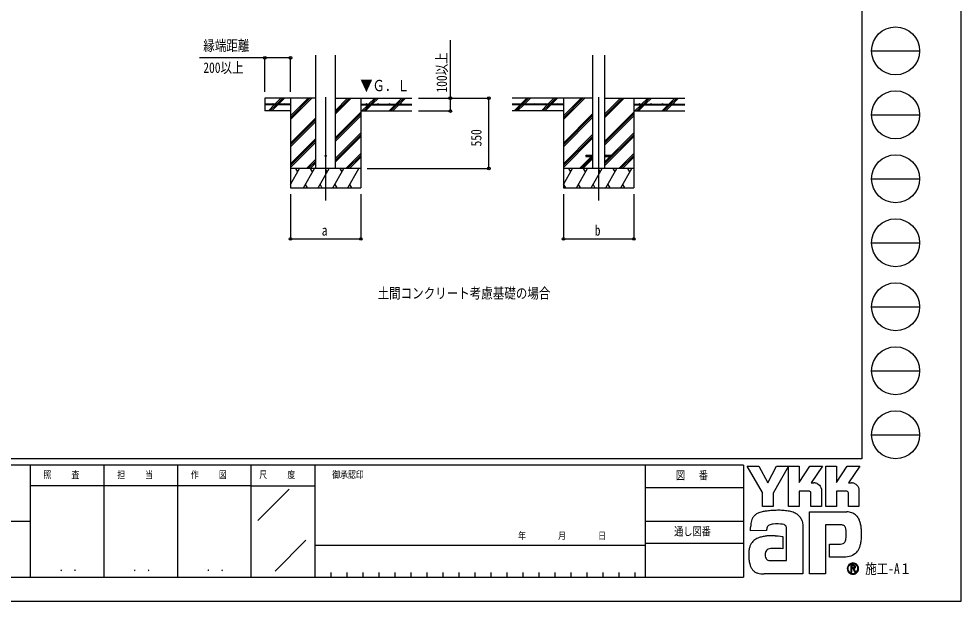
# Model space of a CAD drawing. Units: millimetres, scale not verified. Extents: x -10512 to 10512, y -7425 to 7425.
# Drawn here: x 3149 to 10512, y -7425 to -2875 of the extents above; entities that cross this region are included whole.
import ezdxf
from ezdxf.enums import TextEntityAlignment as Align

# ---------------------------------------------------------------- set-up
doc = ezdxf.new("R2010")
doc.units = ezdxf.units.MM
doc.header["$LTSCALE"] = 40
for name, color, linetype in [('0-2_USER1', 3, 'Continuous'), ('0-4_YKK_12', 2, 'Continuous'), ('0-5_YKK_13', 4, 'Continuous'), ('0-6_YKK_A1', 4, 'Continuous'), ('0-7_YKK_D', 6, 'Continuous'), ('0-8_YKK_ZWAK', 7, 'Continuous')]:
    doc.layers.add(name, color=color, linetype=linetype)
doc.styles.add('ＭＳ ゴシック', font='')
doc.styles.get('ＭＳ ゴシック').set_extended_font_data('MS Gothic')

msp = doc.modelspace()

# ---------------------------------------------------------------- linework, layer by layer
at = {"layer": '0-4_YKK_12'}
for p, q in [((5545.98, -3485.82), (5545.98, -4295.02)), ((7679.2, -3485.82), (7679.2, -4295.02))]:
    msp.add_line(p, q, dxfattribs=at)
at = {"layer": '0-5_YKK_13'}
for p, q in [((7579.2, -3940.52), (7579.2, -3949.52)), ((7579.2, -3940.52), (7632.7, -3940.52)), ((7579.2, -3949.52), (7632.7, -3949.52)), ((7725.7, -3940.52), (7779.2, -3940.52)), ((7725.7, -3949.52), (7779.2, -3949.52)), ((7779.2, -3940.52), (7779.2, -3949.52))]:
    msp.add_line(p, q, dxfattribs=at)
msp.add_circle((5545.98, -3945.02), 5, dxfattribs=at)
at = {"layer": '0-6_YKK_A1'}
for p, q in [((5468.98, -4045.02), (5468.98, -3159.67)), ((5622.98, -4045.02), (5622.98, -3159.67)), ((7632.7, -3158.67), (7632.7, -4045.02)), ((7725.7, -3158.67), (7725.7, -4045.02)), ((5149.94, -3542.52), (5197.44, -3495.02)), ((5164.09, -3542.52), (5211.59, -3495.02)), ((5178.23, -3542.52), (5225.73, -3495.02)), ((5270.98, -3495.02), (5270.98, -4195.02)), ((5270.98, -3661.91), (5437.86, -3495.02)), ((5270.98, -3647.76), (5423.72, -3495.02)), ((5270.98, -3633.62), (5409.58, -3495.02)), ((5622.98, -3618.27), (5746.23, -3495.02)), ((5622.98, -3604.13), (5732.09, -3495.02)), ((5622.98, -3589.99), (5717.94, -3495.02)), ((5622.98, -3495.02), (6220.98, -3495.02)), ((5820.98, -3495.02), (5820.98, -4195.02)), ((5882.58, -3542.52), (5930.08, -3495.02)), ((5896.72, -3542.52), (5944.22, -3495.02)), ((5910.86, -3542.52), (5958.36, -3495.02)), ((6094.71, -3542.52), (6142.21, -3495.02)), ((6108.85, -3542.52), (6156.35, -3495.02)), ((6122.99, -3542.52), (6170.49, -3495.02)), ((7632.7, -3495.02), (7004.2, -3495.02)), ((7071.04, -3542.52), (7118.54, -3495.02)), ((7090.04, -3537.67), (7132.68, -3495.02)), ((7099.32, -3542.52), (7146.82, -3495.02)), ((7283.17, -3542.52), (7330.67, -3495.02)), ((7297.31, -3542.52), (7344.81, -3495.02)), ((7311.45, -3542.52), (7358.95, -3495.02)), ((7404.2, -3495.02), (7404.2, -4195.02)), ((7404.2, -3661.91), (7571.09, -3495.02)), ((7404.2, -3647.76), (7556.94, -3495.02)), ((7404.2, -3633.62), (7542.8, -3495.02)), ((7725.7, -3648.77), (7879.45, -3495.02)), ((7725.7, -3634.63), (7865.31, -3495.02)), ((7725.7, -3620.49), (7851.17, -3495.02)), ((7725.7, -3495.02), (8354.2, -3495.02)), ((7954.2, -3495.02), (7954.2, -4195.02)), ((8015.8, -3542.52), (8063.3, -3495.02)), ((8029.94, -3542.52), (8077.44, -3495.02)), ((8044.09, -3542.52), (8091.59, -3495.02)), ((8227.93, -3542.52), (8275.43, -3495.02)), ((8242.08, -3542.52), (8289.58, -3495.02)), ((8256.22, -3542.52), (8303.72, -3495.02)), ((5270.98, -3542.52), (5070.98, -3542.52)), ((5270.98, -3547.52), (5070.98, -3547.52)), ((5270.98, -3595.02), (5070.98, -3595.02)), ((5098.85, -3593.62), (5144.94, -3547.52)), ((5111.59, -3595.02), (5159.09, -3547.52)), ((5125.73, -3595.02), (5173.23, -3547.52)), ((5270.98, -3542.52), (5270.98, -3547.52)), ((5622.98, -3802.12), (5820.98, -3604.12)), ((5820.98, -3542.52), (6220.98, -3542.52)), ((5820.98, -3542.52), (5820.98, -3547.52)), ((5820.98, -3547.52), (6220.98, -3547.52)), ((5820.98, -3595.02), (6220.98, -3595.02)), ((5830.08, -3595.02), (5877.58, -3547.52)), ((5844.22, -3595.02), (5891.72, -3547.52)), ((5858.36, -3595.02), (5905.86, -3547.52)), ((6042.21, -3595.02), (6089.71, -3547.52)), ((6056.35, -3595.02), (6103.85, -3547.52)), ((6070.49, -3595.02), (6117.99, -3547.52)), ((7404.2, -3542.52), (7004.2, -3542.52)), ((7404.2, -3547.52), (7004.2, -3547.52)), ((7404.2, -3595.02), (7004.2, -3595.02)), ((7018.54, -3595.02), (7066.04, -3547.52)), ((7032.68, -3595.02), (7080.18, -3547.52)), ((7046.82, -3595.02), (7094.32, -3547.52)), ((7085.18, -3542.52), (7086.85, -3540.86)), ((7232.07, -3593.62), (7278.17, -3547.52)), ((7244.81, -3595.02), (7292.31, -3547.52)), ((7258.95, -3595.02), (7306.45, -3547.52)), ((7404.2, -3542.52), (7404.2, -3547.52)), ((7725.7, -3832.62), (7954.2, -3604.12)), ((7954.2, -3542.52), (8354.2, -3542.52)), ((7954.2, -3542.52), (7954.2, -3547.52)), ((7954.2, -3547.52), (8354.2, -3547.52)), ((7954.2, -3595.02), (8354.2, -3595.02)), ((7963.3, -3595.02), (8010.8, -3547.52)), ((7977.44, -3595.02), (8024.94, -3547.52)), ((7991.59, -3595.02), (8039.09, -3547.52)), ((8175.43, -3595.02), (8222.93, -3547.52)), ((8189.58, -3595.02), (8237.08, -3547.52)), ((8203.72, -3595.02), (8251.22, -3547.52)), ((5270.98, -3845.75), (5468.98, -3647.75)), ((5270.98, -3859.89), (5468.98, -3661.9)), ((5270.98, -3874.04), (5468.98, -3676.04)), ((5622.98, -3816.26), (5820.98, -3618.26)), ((5622.98, -3830.4), (5820.98, -3632.41)), ((7404.2, -3845.75), (7632.7, -3617.25)), ((7404.2, -3859.89), (7632.7, -3631.4)), ((7404.2, -3874.04), (7632.7, -3645.54)), ((7725.7, -3846.76), (7954.2, -3618.26)), ((7725.7, -3860.9), (7954.2, -3632.41)), ((5270.98, -4007.88), (5468.98, -3809.88)), ((5270.98, -4022.03), (5468.98, -3824.03)), ((5622.98, -3964.25), (5820.98, -3766.25)), ((5622.98, -3978.39), (5820.98, -3780.39)), ((5622.98, -3992.53), (5820.98, -3794.54)), ((7404.2, -4007.88), (7632.7, -3779.38)), ((7404.2, -4022.03), (7632.7, -3793.53)), ((7404.2, -4036.17), (7632.7, -3807.67)), ((7725.7, -4008.89), (7954.2, -3780.39)), ((7725.7, -4023.03), (7954.2, -3794.54)), ((7779.2, -3941.25), (7954.2, -3766.25)), ((5270.98, -4036.17), (5468.98, -3838.17)), ((5395.97, -4045.02), (5468.98, -3972.02)), ((5704.34, -4045.02), (5820.98, -3928.38)), ((5718.48, -4045.02), (5820.98, -3942.53)), ((5732.62, -4045.02), (5820.98, -3956.67)), ((7529.19, -4045.02), (7624.7, -3949.52)), ((7543.34, -4045.02), (7632.7, -3955.66)), ((7557.48, -4045.02), (7632.7, -3969.8)), ((7725.7, -3994.75), (7770.93, -3949.52)), ((7837.56, -4045.02), (7954.2, -3928.38)), ((7851.7, -4045.02), (7954.2, -3942.53)), ((7865.85, -4045.02), (7954.2, -3956.67)), ((5820.98, -4045.02), (5270.98, -4045.02)), ((5270.98, -4170.47), (5343.41, -4045.02)), ((5328.41, -4071.01), (5313.41, -4045.02)), ((5372.28, -4195.02), (5458.88, -4045.02)), ((5410.11, -4045.02), (5468.98, -3986.16)), ((5424.26, -4045.02), (5468.98, -4000.3)), ((5443.88, -4071.01), (5428.88, -4045.02)), ((5487.75, -4195.02), (5574.35, -4045.02)), ((5559.35, -4071.01), (5544.35, -4045.02)), ((5603.22, -4195.02), (5689.82, -4045.02)), ((5674.82, -4071.01), (5659.82, -4045.02)), ((5718.69, -4195.02), (5805.29, -4045.02)), ((5775.29, -4045.02), (5775.29, -4045.02)), ((7954.2, -4045.02), (7404.2, -4045.02)), ((7404.2, -4170.47), (7476.63, -4045.02)), ((7461.63, -4071.01), (7446.63, -4045.02)), ((7505.5, -4195.02), (7592.1, -4045.02)), ((7577.1, -4071.01), (7562.1, -4045.02)), ((7620.97, -4195.02), (7707.57, -4045.02)), ((7692.57, -4071.01), (7677.57, -4045.02)), ((7736.44, -4195.02), (7823.04, -4045.02)), ((7808.04, -4071.01), (7793.04, -4045.02)), ((7851.91, -4195.02), (7938.51, -4045.02)), ((7923.51, -4071.01), (7908.51, -4045.02)), ((5270.98, -4195.02), (5820.98, -4195.02)), ((5387.27, -4169.04), (5402.27, -4195.02)), ((5502.74, -4169.05), (5517.74, -4195.02)), ((5618.22, -4169.04), (5633.21, -4195.02)), ((5733.68, -4169.05), (5748.68, -4195.02)), ((7404.2, -4195.02), (7954.2, -4195.02)), ((7405.03, -4169.04), (7420.03, -4195.02)), ((7520.5, -4169.04), (7535.5, -4195.02)), ((7635.97, -4169.05), (7650.97, -4195.02)), ((7751.44, -4169.04), (7766.44, -4195.02)), ((7866.91, -4169.05), (7881.91, -4195.02))]:
    msp.add_line(p, q, dxfattribs=at)
msp.add_lwpolyline([(5468.98, -3495.02), (5070.98, -3495.02), (5070.98, -3595.02)], dxfattribs=at)
for centre in [(5135.98, -3540.02), (5225.98, -3540.02), (5865.98, -3540.02), (5955.98, -3540.02), (6045.98, -3540.02), (6135.98, -3540.02), (7089.2, -3540.02), (7179.2, -3540.02), (7269.2, -3540.02), (7359.2, -3540.02), (7999.2, -3540.02), (8089.2, -3540.02), (8179.2, -3540.02), (8269.2, -3540.02)]:
    msp.add_circle(centre, 2.5, dxfattribs=at)
at = {"layer": '0-7_YKK_D'}
for p, q in [((5070.98, -3445.02), (5070.98, -3178.77)), ((5270.98, -3445.02), (5270.98, -3178.77)), ((6270.98, -3495.02), (6821.98, -3495.02)), ((6270.98, -3495.02), (6521.98, -3495.02)), ((6820.98, -4045.02), (6820.98, -3495.02)), ((6270.98, -3595.02), (6521.98, -3595.02)), ((5870.98, -4045.02), (6821.98, -4045.02)), ((5270.98, -4245.02), (5270.98, -4596.02)), ((5820.98, -4245.02), (5820.98, -4596.02)), ((7404.2, -4245.02), (7404.2, -4596.02)), ((7954.2, -4245.02), (7954.2, -4596.02)), ((5270.98, -4595.02), (5820.98, -4595.02)), ((7404.2, -4595.02), (7954.2, -4595.02))]:
    msp.add_line(p, q, dxfattribs=at)
for points in [[(6520.98, -3595.02), (6520.98, -3495.02), (6520.98, -3041.72)], [(5270.98, -3179.77), (5070.98, -3179.77), (4560.48, -3179.77)]]:
    msp.add_lwpolyline(points, dxfattribs=at)
for centre in [(5070.98, -3179.77), (5270.98, -3179.77), (6520.98, -3495.02), (6820.98, -3495.02), (6520.98, -3595.02), (6820.98, -4045.02), (5270.98, -4595.02), (5820.98, -4595.02), (7404.2, -4595.02), (7954.2, -4595.02)]:
    msp.add_circle(centre, 10.62, dxfattribs=at)
at = {"layer": '0-8_YKK_ZWAK'}
for p, q in [((9737.55, 6937.5), (9737.55, -6312.5)), ((9812.55, -3125), (10187.55, -3125)), ((9812.55, -3625), (10187.55, -3625)), ((9812.55, -4125), (10187.55, -4125)), ((9812.55, -4625), (10187.55, -4625)), ((9812.55, -5125), (10187.55, -5125)), ((9812.55, -5625), (10187.55, -5625)), ((9812.55, -6125), (10187.55, -6125)), ((9737.55, -6312.5), (-9762.45, -6312.5)), ((3237.55, -6362.5), (-12.45, -6362.5)), ((3812.55, -6362.5), (3812.55, -7237.5)), ((4387.55, -6362.5), (4387.55, -7237.5)), ((4962.55, -6362.5), (4962.55, -7237.5)), ((5462.55, -6362.5), (4962.55, -6362.5)), ((8043.8, -6362.5), (5462.55, -6362.5)), ((5462.55, -6362.5), (5462.55, -7237.5)), ((8043.8, -6362.5), (8043.8, -7237.5)), ((8812.55, -6362.5), (8043.8, -6362.5)), ((8812.55, -6362.5), (8812.55, -7237.5)), ((4962.55, -6525), (3237.55, -6525)), ((4962.55, -6525), (5462.55, -6525)), ((5017.76, -6795.73), (5262.59, -6550.9)), ((8043.8, -6537.5), (8812.55, -6537.5)), ((-12.45, -6800), (3237.55, -6800)), ((8043.8, -6800), (8812.55, -6800)), ((5151.68, -7189.97), (5392.23, -6949.42)), ((5462.55, -6987.5), (8043.8, -6987.5)), ((8812.55, -6975), (8043.8, -6975)), ((5587.55, -7200), (5587.55, -7237.5)), ((5712.55, -7200), (5712.55, -7237.5)), ((5837.55, -7200), (5837.55, -7237.5)), ((5962.55, -7200), (5962.55, -7237.5)), ((6087.55, -7200), (6087.55, -7237.5)), ((6212.55, -7200), (6212.55, -7237.5)), ((6337.55, -7200), (6337.55, -7237.5)), ((6462.55, -7200), (6462.55, -7237.5)), ((6587.55, -7200), (6587.55, -7237.5)), ((6712.55, -7200), (6712.55, -7237.5)), ((6837.55, -7200), (6837.55, -7237.5)), ((6962.55, -7200), (6962.55, -7237.5)), ((7087.55, -7200), (7087.55, -7237.5)), ((7212.55, -7200), (7212.55, -7237.5)), ((7337.55, -7200), (7337.55, -7237.5)), ((7462.55, -7200), (7462.55, -7237.5)), ((7587.55, -7200), (7587.55, -7237.5)), ((7712.55, -7200), (7712.55, -7237.5)), ((7837.55, -7200), (7837.55, -7237.5)), ((7962.55, -7200), (7962.55, -7237.5)), ((9666.68, -7209.95), (9666.68, -7209.95)), ((-12.45, -7237.5), (3237.55, -7237.5)), ((3237.55, -7237.5), (4962.55, -7237.5)), ((4962.55, -7237.5), (5462.55, -7237.5)), ((5462.55, -7237.5), (8043.8, -7237.5)), ((8043.8, -7237.5), (8812.55, -7237.5))]:
    msp.add_line(p, q, dxfattribs=at)
for points in [[(-10512.5, -7425), (10512.5, -7425), (10512.5, 7425), (-10512.5, 7425)], [(8840.05, -6370), (8932.08, -6370), (9001.18, -6500.25), (9070.1, -6370), (9162.19, -6370), (9044.18, -6579.98), (9044.18, -6685.33), (8960.24, -6685.33), (8960.24, -6577.14)]]:
    msp.add_lwpolyline(points, close=True, dxfattribs=at)
for points in [[(4962.55, -6362.5), (3237.55, -6362.5), (3237.55, -7237.5)], [(9326.37, -6566.52), (9246.92, -6566.52), (9246.92, -6685.24), (9162.29, -6685.24), (9162.29, -6370), (9246.92, -6370), (9246.92, -6498.96), (9330.17, -6370), (9429.6, -6370), (9340.4, -6500.53), (9343.56, -6500.53), (9347.05, -6500.53), (9350.63, -6500.53), (9354.08, -6500.53), (9357.16, -6500.53), (9359.65, -6500.53), (9361.31, -6500.53), (9361.92, -6500.53)], [(9618.78, -6566.52), (9539.42, -6566.52), (9539.42, -6685.33), (9454.74, -6685.33), (9454.74, -6370), (9539.42, -6370), (9539.42, -6498.96), (9622.58, -6370), (9722.01, -6370), (9632.81, -6500.53), (9636, -6500.53), (9639.51, -6500.53), (9643.09, -6500.53), (9646.53, -6500.53), (9649.6, -6500.53), (9652.08, -6500.53), (9653.73, -6500.53), (9654.33, -6500.53)], [(9386.26, -6505.53), (9396.37, -6511.31), (9404.93, -6518.83), (9411.81, -6527.8), (9416.89, -6537.87), (9420.03, -6548.74), (9421.1, -6560.09), (9421.1, -6685.55), (9338.53, -6685.55), (9338.53, -6578.52)], [(9678.7, -6505.53), (9688.84, -6511.31), (9697.44, -6518.83), (9704.35, -6527.8), (9709.46, -6537.87), (9712.62, -6548.74), (9713.7, -6560.09), (9713.7, -6685.33), (9630.93, -6685.33), (9630.93, -6578.52)], [(9572.17, -6828.77), (9452.98, -6828.77), (9452.98, -7212.5), (9328.08, -7212.5), (9328.08, -6726.98), (9618.38, -6726.98)], [(9696.78, -6761.28), (9704.93, -6771.56), (9711.03, -6781.52), (9715.29, -6790.54)], [(9011.99, -6830.78), (9006.18, -6834.05), (9001.65, -6838.04), (8998.22, -6842.71), (8995.73, -6847.99), (8994.01, -6853.83), (8992.9, -6860.17), (8992.23, -6866.97), (8991.82, -6874.17), (8866.86, -6874.47), (8867.23, -6857.38), (8867.92, -6838.18)], [(9269.27, -6797.91), (9272.82, -6812.25), (9274.83, -6827.61), (9275.46, -6843.97), (9275.46, -7212.5), (8973.88, -7212.5)], [(9059.87, -6913.82), (9083.52, -6915.38), (9102.11, -6917.46), (9114.28, -6919.42), (9118.63, -6920.58), (9118.63, -7016.18), (9104.81, -7014.72), (9089.64, -7013.9), (9074.12, -7013.58), (9059.22, -7013.63), (9045.92, -7013.91), (9035.21, -7014.27), (9028.06, -7014.59), (9025.46, -7014.73), (9014.66, -7016.71), (9005.34, -7019.8), (8997.51, -7024.03), (8991.17, -7029.42), (8986.32, -7035.99), (8982.96, -7043.76), (8981.09, -7052.75), (8980.71, -7062.98), (8981.91, -7074.22), (8984.29, -7083.52), (8987.73, -7091.04), (8992.07, -7096.97), (8997.15, -7101.49), (9002.83, -7104.76), (9008.97, -7106.98), (9015.4, -7108.31), (9148.16, -7108.31), (9148.16, -6862.68), (9148.19, -6857.81), (9147.94, -6853.05), (9147.32, -6848.47), (9146.25, -6844.12), (9144.66, -6840.06), (9142.46, -6836.37), (9139.59, -6833.1), (9135.97, -6830.31)], [(9135.97, -6830.31), (9128.18, -6827.25), (9115.73, -6824.67), (9099.85, -6822.75), (9081.77, -6821.74), (9062.71, -6821.82), (9043.91, -6823.21)], [(9614.57, -6902.49), (9614.41, -6886.58), (9613.65, -6872.24), (9611.86, -6859.66), (9608.59, -6848.98)], [(9686.41, -7052.43), (9674.87, -7061.39), (9662.86, -7068.44), (9650.46, -7073.7), (9637.75, -7077.3), (9624.84, -7079.36), (9611.8, -7080.02), (9483.4, -7080.02), (9483.4, -6979.16), (9555.8, -6979.16), (9569.15, -6978.97), (9580.89, -6977.83), (9590.97, -6974.88)], [(9686.52, -7156.49), (9686.45, -7155.03), (9686.27, -7153.62), (9685.97, -7152.26), (9685.55, -7150.97), (9685.01, -7149.75), (9684.35, -7148.59), (9683.58, -7147.52), (9682.7, -7146.53), (9681.54, -7145.51), (9680.26, -7144.62), (9678.85, -7143.86), (9677.33, -7143.23), (9675.7, -7142.74), (9673.96, -7142.39), (9672.12, -7142.18), (9670.19, -7142.11), (9651.25, -7142.11), (9651.25, -7197.85), (9656.97, -7197.85), (9656.97, -7147.79), (9670.19, -7147.79), (9671.56, -7147.84), (9672.84, -7147.97), (9674.04, -7148.19), (9675.16, -7148.5), (9676.18, -7148.89), (9677.11, -7149.36), (9677.94, -7149.92), (9678.66, -7150.56)], [(9680.9, -7156.49), (9680.55, -7159.17), (9679.59, -7161.28), (9678.15, -7162.89), (9676.37, -7164.06), (9674.36, -7164.86), (9672.26, -7165.35), (9670.21, -7165.6), (9668.32, -7165.67), (9663.36, -7165.67), (9665.86, -7169.92), (9682.23, -7198.04), (9688.78, -7198.04), (9673, -7170.98), (9674.48, -7170.68), (9675.89, -7170.31), (9677.23, -7169.86), (9678.49, -7169.33), (9679.67, -7168.72), (9680.77, -7168.04), (9681.78, -7167.28), (9682.7, -7166.44)]]:
    msp.add_lwpolyline(points, dxfattribs=at)
for centre in [(10000.05, -3125), (10000.05, -3625), (10000.05, -4125), (10000.05, -4625), (10000.05, -5125), (10000.05, -5625), (10000.05, -6125)]:
    msp.add_circle(centre, 187.5, dxfattribs=at)
for centre, radius, start, end in [((9362.04, -6562.97), 62.44, 78.26798, 90.11215), ((9362.93, -6558.43), 57.81, 66.19963, 78.22058), ((9654.45, -6563.08), 62.55, 78.27851, 90.10826), ((9655.31, -6558.7), 58.09, 66.2483, 78.23226), ((9326.81, -6578.23), 11.72, 358.57817, 92.1683), ((9619.27, -6578.18), 11.67, 358.29941, 92.43455), ((8962.34, -6819.6), 90.18, 138.03852, 152.12015), ((8962.33, -6820.02), 90.45, 122.60463, 137.83438), ((8974.29, -6839.36), 113.2, 108.37421, 122.42809), ((8993.23, -6906.73), 183.13, 100.93159, 107.35499), ((9055.13, -7207.04), 489.75, 97.86054, 101.37938), ((9084.19, -7408.95), 693.73, 94.90201, 97.9576), ((9086.17, -7425.11), 710, 91.6169, 94.94971), ((9083.42, -7310.15), 595.01, 87.51794, 91.66439), ((9091.15, -7144.44), 429.12, 81.92631, 87.59083), ((9113.97, -6988.08), 271.1, 73.67137, 82.05943), ((9147.82, -6874.79), 152.88, 60.60528, 73.9085), ((9161.67, -6847.16), 122.01, 52.17347, 59.90542), ((9174.06, -6831.12), 101.74, 43.55042, 52.14561), ((9180.89, -6824.52), 92.24, 34.48659, 43.50182), ((9180.94, -6824.38), 92.12, 25.58915, 34.43128), ((9613.64, -6860.53), 133.64, 78.73198, 87.96551), ((9617.56, -6840.49), 113.22, 69.03034, 78.69541), ((9621.21, -6830.75), 102.82, 59.39484, 68.9885), ((9622.9, -6827.78), 99.4, 50.3012, 59.3616), ((9622.28, -6828.48), 100.33, 42.05209, 50.28551), ((9094.51, -6851.15), 226.96, 171.55622, 176.72493), ((9017.6, -6839.67), 149.2, 163.48385, 171.57982), ((8979.01, -6828.22), 108.95, 152.2125, 163.4865), ((9044.98, -6909.07), 84.96, 102.4979, 112.84632), ((9061.41, -6979.98), 157.75, 96.37207, 102.75341), ((9172.74, -6828.22), 101.17, 17.43089, 25.54591), ((9572.85, -6890.03), 61.26, 77.94572, 90.63794), ((9578.18, -6865.04), 35.72, 60.20991, 77.92418), ((9581.63, -6858.55), 28.37, 39.8078, 59.75378), ((9576.78, -6862.26), 34.47, 22.65544, 39.38165), ((9572.73, -6857.03), 157.3, 14.76267, 25.00486), ((9476.25, -6883.32), 257.3, 7.9139, 14.95041), ((9379.89, -6897.34), 354.67, 2.54376, 8.01251), ((9017.56, -7179.03), 264.11, 99.87193, 106.59825), ((9031.61, -7258.18), 344.49, 94.78469, 99.91711), ((9038.45, -7336.93), 423.53, 90.80099, 94.81812), ((9039.49, -7395.56), 482.18, 87.57779, 90.82714), ((9330.51, -6903.94), 284.06, 355.2339, 0.29193), ((9340.42, -6901.25), 394.19, 352.8937, 357.82206), ((9324.66, -6900.24), 409.98, 357.76419, 2.60674), ((8981.14, -7040.72), 127.26, 153.89178, 164.94341), ((8962.32, -7031.67), 106.37, 142.04688, 153.80771), ((8958.69, -7029.07), 101.91, 130.60221, 141.94427), ((8964.69, -7036.28), 111.29, 120.60724, 130.53081), ((8976.54, -7056.43), 134.67, 112.58838, 120.58162), ((8992.48, -7094.75), 176.17, 106.61303, 112.59024), ((9579.3, -6948.57), 28.78, 293.91672, 314.09376), ((9575.37, -6945.11), 34, 314.78099, 333.92928), ((9550.12, -6932.85), 62.07, 334.00676, 347.34989), ((9481.24, -6916.9), 132.77, 347.14308, 355.40008), ((9533.51, -6937.79), 197.44, 339.22498, 347.31457), ((9422.87, -6911.98), 311.04, 347.15166, 352.97565), ((9095.33, -7058.72), 243.22, 174.55588, 182.47272), ((9022.45, -7051.74), 170.01, 164.97537, 174.56739), ((9603.07, -6958.47), 125.59, 311.57033, 318.66243), ((9588.53, -6945.72), 144.93, 318.67367, 325.29112), ((9625.9, -6973.56), 98.37, 326.23251, 339.61931), ((9231.24, -7056.58), 379.12, 181.90948, 187.89042), ((9071.73, -7079.01), 218.04, 187.80471, 196.36971), ((8987.51, -7103.89), 130.22, 196.3102, 208.20993), ((9666.75, -7170.47), 44.1, 90.09157, 179.92363), ((9666.48, -7170.33), 39.22, 134.8007, 180.12175), ((9666.59, -7170.11), 39.14, 89.86602, 135.149), ((9666.75, -7170.39), 44.02, 44.93442, 90.08536), ((9666.76, -7170.41), 39.44, 45.03108, 90.11509), ((9666.79, -7170.42), 39.43, 0.00643, 45.07115), ((9667.1, -7170.25), 43.68, 359.78949, 45.13288), ((8950.84, -7123.41), 88.68, 208.29777, 223.35561), ((8942.57, -7130.69), 77.67, 223.64205, 239.63663), ((8949.43, -7118.2), 91.91, 239.8785, 253.65355), ((8962, -7075.02), 136.89, 253.69102, 263.74909), ((8972.65, -6980.24), 232.26, 263.68487, 270.30455), ((9666.49, -7170.52), 43.83, 179.86065, 225.14399), ((9666.32, -7170.58), 39.06, 179.75513, 225.29722), ((9666.7, -7170.53), 43.98, 224.94536, 269.98445), ((9666.61, -7170.94), 39.01, 224.62822, 270.10973), ((9666.62, -7170.35), 39.6, 270.09072, 359.90926), ((9666.69, -7170.31), 44.2, 269.98802, 314.93777), ((9672.52, -7156.26), 8.38, 358.3894, 42.86139), ((9672.69, -7156.89), 13.84, 316.37674, 1.6565), ((9666.99, -7170.6), 43.78, 314.92572, 0.23508)]:
    msp.add_arc(centre, radius, start, end, dxfattribs=at)

# ---------------------------------------------------------------- texts
at = {"layer": '0-2_USER1', "style": 'ＭＳ ゴシック', "width": 0.8}
msp.add_text('土間コンクリート考慮基礎の場合', height=82.48, dxfattribs=at).set_placement((5952.5, -5085.02), align=Align.BOTTOM_LEFT)
at = {"layer": '0-6_YKK_A1', "style": 'ＭＳ ゴシック', "width": 0.8}
msp.add_text('▼Ｇ．Ｌ', height=87.98, dxfattribs=at).set_placement((5817.11, -3466.57), align=Align.BOTTOM_LEFT)
at = {"layer": '0-7_YKK_D', "style": 'ＭＳ ゴシック', "width": 0.8}
for s, p in [('縁端距離', (4590.48, -3149.77)), ('200以上', (4590.48, -3322.27)), ('b', (7649.2, -4593.36)), ('a', (5515.98, -4593.36))]:
    msp.add_text(s, height=82.48, dxfattribs=at).set_placement(p, align=Align.BOTTOM_LEFT)
for s, p in [('100以上', (6519.58, -3451.12)), ('550', (6788.98, -3872.02))]:
    msp.add_text(s, height=82.48, rotation=90, dxfattribs=at).set_placement(p, align=Align.BOTTOM_LEFT)
at = {"layer": '0-8_YKK_ZWAK', "style": 'ＭＳ ゴシック', "width": 0.8}
for s, height, p in [('照     査', 54.99, (3341.05, -6481.25)), ('担     当', 54.99, (3918.05, -6481.25)), ('作     図', 54.99, (4493.05, -6481.25)), ('尺     度', 54.99, (5028.55, -6481.25)), ('御承認印', 54.99, (5597.85, -6481.25)), ('図\u3000 番', 64.15, (8283.51, -6493.75)), ('通し図番', 64.15, (8269.51, -6931.25)), ('年        月        日', 54.99, (7049.77, -6958.04)), ('施工-A１', 82.48, (9762.55, -7237.5)), ('． ．', 64.79, (3462.5, -7210.88)), ('． ．', 64.79, (4037.5, -7210.88)), ('． ．', 64.79, (4612.5, -7210.88))]:
    msp.add_text(s, height=height, dxfattribs=at).set_placement(p, align=Align.BOTTOM_LEFT)

doc.saveas('drawing.dxf')
